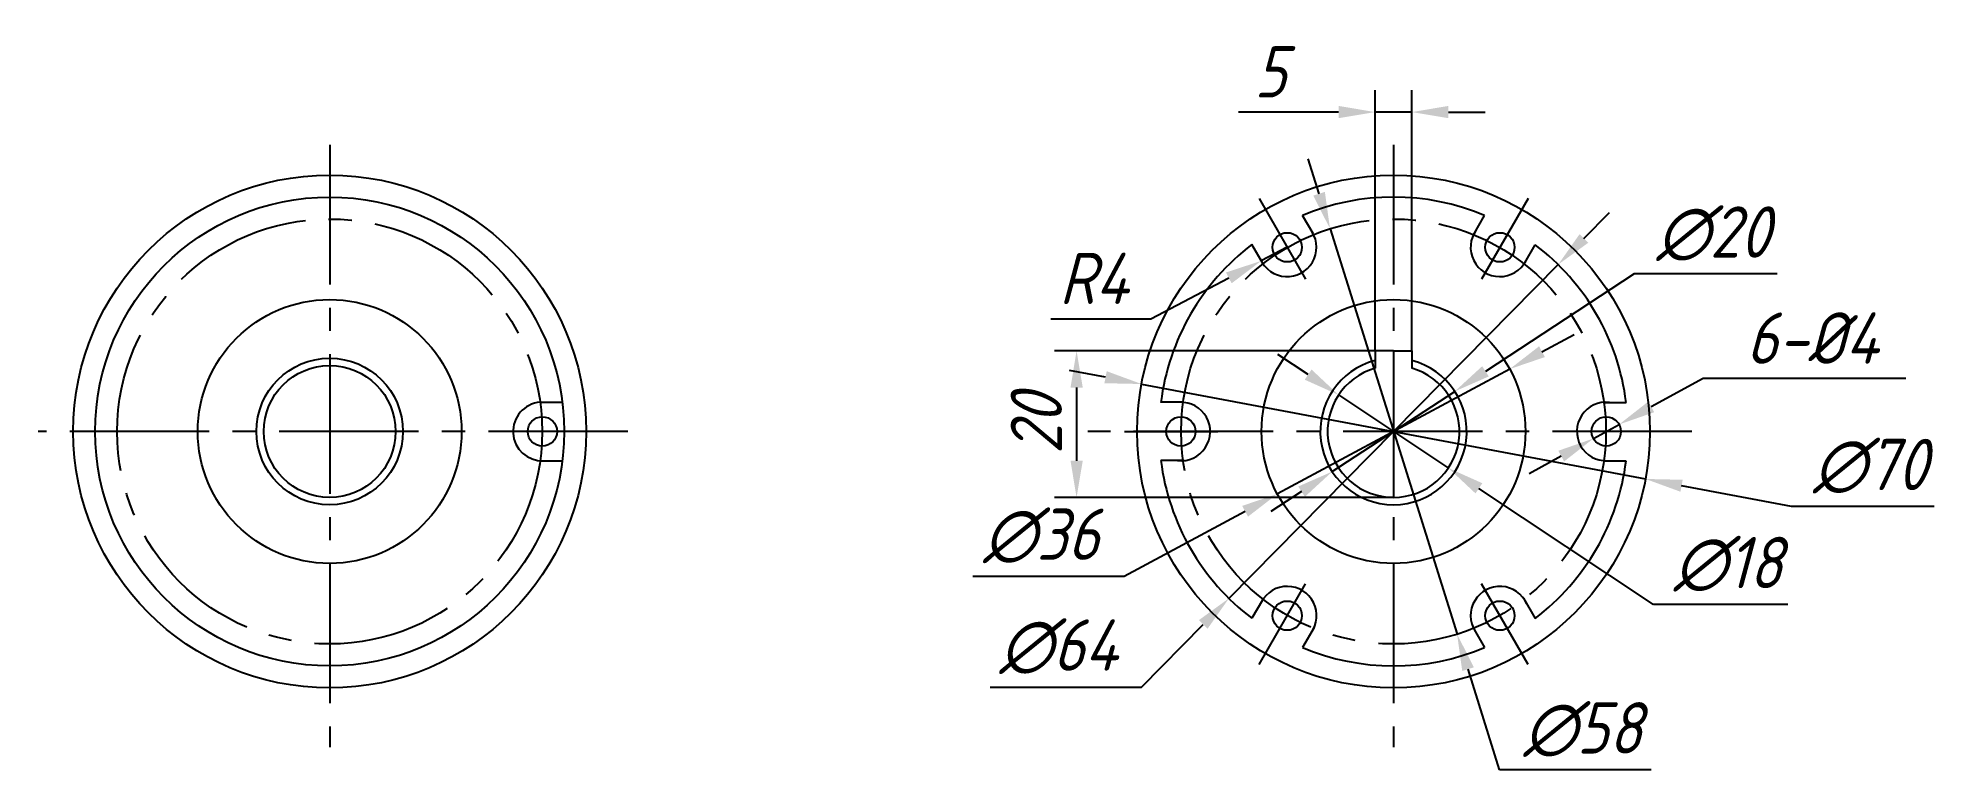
# Model space of a CAD drawing. Header units: millimetres. Extents: x 93 to 353, y 130 to 230.
import ezdxf

# ---------------------------------------------------------------- set-up
doc = ezdxf.new("R2010")
doc.units = ezdxf.units.MM
doc.linetypes.add('CENTER2', pattern=[28.575, 19.05, -3.175, 3.175, -3.175])
doc.layers.add('图层1', color=1, linetype='CENTER2')
doc.layers.add('图层2', color=5, linetype='Continuous')
doc.styles.get("Standard").update_dxf_attribs({"font": 'gbeitc.shx', "bigfont": 'gbcbig.shx'})
doc.dimstyles.new('副本 (2)ISO-25', dxfattribs={"dimtxt": 7, "dimasz": 5, "dimexe": 3, "dimexo": 0, "dimgap": 2, "dimtad": 1, "dimtih": 1, "dimtoh": 1, "dimdec": 0, "dimdsep": 46, "dimtxsty": 'Standard', "dimcen": 2.5, "dimadec": 0, "dimazin": 0, "dimtfac": 1, "dimtdec": 0, "dimtmove": 0, "dimatfit": 3, "dimfxl": 0, "dimarcsym": 0})
doc.dimstyles.new('副本ISO-25', dxfattribs={"dimtxt": 7, "dimasz": 5, "dimexe": 3, "dimexo": 0, "dimgap": 2, "dimtad": 1, "dimdec": 0, "dimdsep": 46, "dimtxsty": 'Standard', "dimcen": 2.5, "dimadec": 0, "dimazin": 0, "dimtfac": 1, "dimtdec": 0, "dimtmove": 0, "dimatfit": 3, "dimfxl": 0, "dimarcsym": 0})

# ---------------------------------------------------------------- blocks, each defined once
blk = doc.blocks.new('*D1')
at = {"layer": 'Defpoints', "color": 0}
for p in [(286.3, 182.14), (269.57, 171.19)]:
    blk.add_point(p, dxfattribs=at)
at = {"layer": '图层2', "color": 0, "lineweight": -2}
for p, q in [((310.8, 198.16), (290.49, 184.87)), ((330.3, 198.16), (310.8, 198.16)), ((269.57, 171.19), (286.3, 182.14)), ((265.38, 168.45), (261.2, 165.72))]:
    blk.add_line(p, q, dxfattribs=at)
at = {"layer": '图层2', "color": 0}
for points in [[(290.03, 185.57), (290.94, 184.18), (286.3, 182.14)], [(264.92, 169.15), (265.84, 167.76), (269.57, 171.19)]]:
    blk.add_solid(points, dxfattribs=at)
at = {"layer": '图层2', "color": 0, "insert": (321.55, 203.66), "char_height": 7, "attachment_point": 5}
blk.add_mtext('∅20', dxfattribs=at)
blk = doc.blocks.new('*D2')
at = {"layer": 'Defpoints', "color": 0}
for p in [(270.44, 181.65), (285.43, 171.67)]:
    blk.add_point(p, dxfattribs=at)
at = {"layer": '图层2', "color": 0, "lineweight": -2}
for p, q in [((266.28, 184.42), (262.12, 187.19)), ((270.44, 181.65), (285.43, 171.67)), ((313.41, 153.04), (289.59, 168.9)), ((331.74, 153.04), (313.41, 153.04))]:
    blk.add_line(p, q, dxfattribs=at)
at = {"layer": '图层2', "color": 0}
for points in [[(266.74, 185.12), (265.82, 183.73), (270.44, 181.65)], [(290.05, 169.6), (289.12, 168.21), (285.43, 171.67)]]:
    blk.add_solid(points, dxfattribs=at)
at = {"layer": '图层2', "color": 0, "insert": (323.57, 158.54), "char_height": 7, "attachment_point": 5}
blk.add_mtext('∅18', dxfattribs=at)
blk = doc.blocks.new('*D3')
at = {"layer": 'Defpoints', "color": 0}
for p in [(308.72, 177.62), (305.21, 175.7)]:
    blk.add_point(p, dxfattribs=at)
at = {"layer": '图层2', "color": 0, "lineweight": -2}
for p, q in [((320.21, 183.91), (313.11, 180.02)), ((347.88, 183.91), (320.21, 183.91)), ((305.21, 175.7), (308.72, 177.62)), ((300.82, 173.3), (296.44, 170.9))]:
    blk.add_line(p, q, dxfattribs=at)
at = {"layer": '图层2', "color": 0}
for points in [[(312.71, 180.75), (313.51, 179.29), (308.72, 177.62)], [(300.42, 174.03), (301.22, 172.57), (305.21, 175.7)]]:
    blk.add_solid(points, dxfattribs=at)
at = {"layer": '图层2', "color": 0, "insert": (335.05, 189.41), "char_height": 7, "attachment_point": 5}
blk.add_mtext('6-%%c4', dxfattribs=at)
blk = doc.blocks.new('*D4')
at = {"layer": 'Defpoints', "color": 0}
for p in [(243.54, 183.14), (312.33, 170.18)]:
    blk.add_point(p, dxfattribs=at)
at = {"layer": '图层2', "color": 0, "lineweight": -2}
for p, q in [((238.63, 184.07), (233.71, 185)), ((243.54, 183.14), (312.33, 170.18)), ((332.23, 166.43), (317.24, 169.26)), ((351.73, 166.43), (332.23, 166.43))]:
    blk.add_line(p, q, dxfattribs=at)
at = {"layer": '图层2', "color": 0}
for points in [[(238.78, 184.89), (238.47, 183.25), (243.54, 183.14)], [(317.4, 170.07), (317.09, 168.44), (312.33, 170.18)]]:
    blk.add_solid(points, dxfattribs=at)
at = {"layer": '图层2', "color": 0, "insert": (342.98, 171.93), "char_height": 7, "attachment_point": 5}
blk.add_mtext('∅70', dxfattribs=at)
blk = doc.blocks.new('*D5')
at = {"layer": 'Defpoints', "color": 0}
for p in [(263.42, 201.8), (259.88, 199.95)]:
    blk.add_point(p, dxfattribs=at)
at = {"layer": '图层2', "color": 0, "lineweight": -2}
for p, q in [((263.42, 201.8), (259.88, 199.95)), ((244.82, 192.06), (255.45, 197.63)), ((231.15, 192.06), (244.82, 192.06))]:
    blk.add_line(p, q, dxfattribs=at)
at = {"layer": '图层2', "color": 0}
blk.add_solid([(255.06, 198.37), (255.83, 196.89), (259.88, 199.95)], dxfattribs=at)
at = {"layer": '图层2', "color": 0, "insert": (236.98, 197.56), "char_height": 7, "attachment_point": 5}
blk.add_mtext('R4', dxfattribs=at)
blk = doc.blocks.new('*D6')
at = {"layer": 'Defpoints', "color": 0}
for p in [(300.41, 199.45), (255.46, 153.88)]:
    blk.add_point(p, dxfattribs=at)
at = {"layer": '图层2', "color": 0, "lineweight": -2}
for p, q in [((303.92, 203), (307.43, 206.56)), ((300.41, 199.45), (255.46, 153.88)), ((243.53, 141.78), (251.95, 150.32)), ((222.86, 141.78), (243.53, 141.78))]:
    blk.add_line(p, q, dxfattribs=at)
at = {"layer": '图层2', "color": 0}
for points in [[(303.32, 203.59), (304.51, 202.42), (300.41, 199.45)], [(251.36, 150.91), (252.55, 149.74), (255.46, 153.88)]]:
    blk.add_solid(points, dxfattribs=at)
at = {"layer": '图层2', "color": 0, "insert": (232.19, 147.28), "char_height": 7, "attachment_point": 5}
blk.add_mtext('∅64', dxfattribs=at)
blk = doc.blocks.new('*D7')
at = {"layer": 'Defpoints', "color": 0}
for p in [(275.43, 220.26), (275.43, 187.66), (280.43, 187.66)]:
    blk.add_point(p, dxfattribs=at)
at = {"layer": '图层2', "color": 0, "lineweight": -2}
for p, q in [((275.43, 187.66), (275.43, 223.26)), ((280.43, 187.66), (280.43, 223.26)), ((270.43, 220.26), (256.77, 220.26)), ((280.43, 220.26), (275.43, 220.26)), ((285.43, 220.26), (290.43, 220.26))]:
    blk.add_line(p, q, dxfattribs=at)
at = {"layer": '图层2', "color": 0}
for points in [[(270.43, 221.1), (270.43, 219.43), (275.43, 220.26)], [(285.43, 221.1), (285.43, 219.43), (280.43, 220.26)]]:
    blk.add_solid(points, dxfattribs=at)
at = {"layer": '图层2', "color": 0, "insert": (261.1, 225.76), "char_height": 7, "attachment_point": 5}
blk.add_mtext('5', dxfattribs=at)
blk = doc.blocks.new('*D8')
at = {"layer": 'Defpoints', "color": 0}
for p in [(269.26, 204.34), (286.61, 148.99)]:
    blk.add_point(p, dxfattribs=at)
at = {"layer": '图层2', "color": 0, "lineweight": -2}
for p, q in [((267.77, 209.11), (266.27, 213.88)), ((269.26, 204.34), (286.61, 148.99)), ((292.41, 130.47), (288.1, 144.22)), ((313.08, 130.47), (292.41, 130.47))]:
    blk.add_line(p, q, dxfattribs=at)
at = {"layer": '图层2', "color": 0}
for points in [[(268.56, 209.36), (266.97, 208.86), (269.26, 204.34)], [(288.9, 144.47), (287.31, 143.97), (286.61, 148.99)]]:
    blk.add_solid(points, dxfattribs=at)
at = {"layer": '图层2', "color": 0, "insert": (303.74, 135.97), "char_height": 7, "attachment_point": 5}
blk.add_mtext('∅58', dxfattribs=at)
blk = doc.blocks.new('*D9')
at = {"layer": 'Defpoints', "color": 0}
for p in [(277.93, 187.66), (234.67, 167.66), (277.93, 167.66)]:
    blk.add_point(p, dxfattribs=at)
at = {"layer": '图层2', "color": 0, "lineweight": -2}
for p, q in [((277.93, 187.66), (231.67, 187.66)), ((234.67, 182.66), (234.67, 172.66)), ((277.93, 167.66), (231.67, 167.66))]:
    blk.add_line(p, q, dxfattribs=at)
at = {"layer": '图层2', "color": 0}
for points in [[(233.84, 182.66), (235.51, 182.66), (234.67, 187.66)], [(233.84, 172.66), (235.51, 172.66), (234.67, 167.66)]]:
    blk.add_solid(points, dxfattribs=at)
at = {"layer": '图层2', "color": 0, "insert": (229.17, 177.66), "char_height": 7, "attachment_point": 5, "rotation": 90}
blk.add_mtext('20', dxfattribs=at)
blk = doc.blocks.new('*D10')
at = {"layer": 'Defpoints', "color": 0}
for p in [(293.79, 185.18), (262.08, 168.14)]:
    blk.add_point(p, dxfattribs=at)
at = {"layer": '图层2', "color": 0, "lineweight": -2}
for p, q in [((298.19, 187.55), (302.6, 189.92)), ((293.79, 185.18), (262.08, 168.14)), ((241.18, 156.91), (257.68, 165.77)), ((220.51, 156.91), (241.18, 156.91))]:
    blk.add_line(p, q, dxfattribs=at)
at = {"layer": '图层2', "color": 0}
for points in [[(297.8, 188.29), (298.59, 186.82), (293.79, 185.18)], [(257.28, 166.51), (258.07, 165.04), (262.08, 168.14)]]:
    blk.add_solid(points, dxfattribs=at)
at = {"layer": '图层2', "color": 0, "insert": (229.84, 162.41), "char_height": 7, "attachment_point": 5}
blk.add_mtext('∅36', dxfattribs=at)

msp = doc.modelspace()

# ---------------------------------------------------------------- linework, layer by layer
for p, q in [((266.95, 203.68), (265.52, 206.16)), ((288.79, 203.41), (290.37, 206.15)), ((260.19, 199.44), (258.61, 202.17)), ((295.84, 199.69), (297.27, 202.16)), ((277.93, 187.66), (275.43, 187.66)), ((275.43, 187.66), (275.43, 185.31)), ((277.93, 187.66), (280.43, 187.66)), ((280.43, 187.66), (280.43, 185.31)), ((161.44, 180.65), (164.47, 180.65)), ((249.04, 180.66), (246.18, 180.66)), ((306.53, 180.64), (309.69, 180.64)), ((161.61, 172.66), (164.47, 172.66)), ((249.34, 172.69), (246.18, 172.69)), ((306.83, 172.66), (309.68, 172.66)), ((260.03, 153.64), (258.6, 151.17)), ((295.68, 153.89), (297.25, 151.15)), ((267.08, 149.91), (265.5, 147.18)), ((288.92, 149.64), (290.35, 147.17))]:
    msp.add_line(p, q)
for centre, radius in [((132.72, 176.66), 35), ((277.93, 176.66), 35), ((132.72, 176.66), 32), ((263.42, 201.8), 2), ((292.45, 201.8), 2), ((132.72, 176.66), 18), ((277.93, 176.66), 18), ((132.72, 176.66), 10), ((132.72, 176.66), 9), ((161.75, 176.66), 2), ((248.9, 176.66), 2), ((306.96, 176.66), 2), ((263.42, 151.52), 2), ((292.45, 151.52), 2)]:
    msp.add_circle(centre, radius)
for centre, radius, start, end in [((277.93, 176.66), 32, 67.1379, 112.8621), ((263.42, 201.8), 4, 203.7559, 31.948), ((292.45, 201.8), 4, 143.7559, 331.948), ((277.93, 176.66), 32, 127.1379, 172.8621), ((277.93, 176.66), 32, 7.1379, 52.8234), ((277.93, 176.66), 10, 104.4775, 75.5225), ((277.93, 176.66), 9, 106.1276, 73.8724), ((161.75, 176.66), 4, 94.3787, 271.948), ((248.9, 176.66), 4, 263.7559, 91.948), ((306.96, 176.66), 4, 83.7559, 271.948), ((277.93, 176.66), 32, 187.1379, 232.8234), ((277.93, 176.66), 32, 307.1379, 352.8234), ((263.42, 151.52), 4, 323.7559, 151.948), ((292.45, 151.52), 4, 23.7559, 211.948), ((277.93, 176.66), 32, 247.1379, 292.8234)]:
    msp.add_arc(centre, radius, start, end)
at = {"layer": '图层1'}
for p, q in [((132.72, 215.78), (132.72, 133.55)), ((277.93, 215.78), (277.93, 133.55)), ((259.57, 208.47), (265.93, 197.45)), ((296.3, 208.47), (289.93, 197.45)), ((173.44, 176.66), (92.92, 176.66)), ((318.66, 176.66), (236.2, 176.66)), ((241.21, 176.66), (253.93, 176.66)), ((314.66, 176.66), (301.93, 176.66)), ((259.57, 144.86), (265.93, 155.88)), ((296.3, 144.86), (289.93, 155.88))]:
    msp.add_line(p, q, dxfattribs=at)
for centre in [(132.72, 176.66), (277.93, 176.66)]:
    msp.add_circle(centre, 29, dxfattribs=at)
at = {"layer": '图层2'}
msp.add_line((277.93, 187.66), (277.93, 167.66), dxfattribs=at)

# ---------------------------------------------------------------- dimensions: what is measured, and where the dimension line sits
dim = msp.add_linear_dim(base=(275.43, 220.26), p1=(280.43, 187.66), p2=(275.43, 187.66), dimstyle='副本 (2)ISO-25', dxfattribs=at)
dim.commit()
dim.dimension.update_dxf_attribs({"geometry": '*D7', "text_midpoint": (261.1, 225.76)})
for p1, p2, picture, middle in [((269.26, 204.34), (286.61, 148.99), '*D8', (303.74, 130.47)), ((269.57, 171.19), (286.3, 182.14), '*D1', (321.55, 198.16)), ((293.79, 185.18), (262.08, 168.14), '*D10', (229.84, 156.91)), ((243.54, 183.14), (312.33, 170.18), '*D4', (332.23, 166.43)), ((270.44, 181.65), (285.43, 171.67), '*D2', (323.57, 153.04))]:
    dim = msp.add_diameter_dim_2p(p1=p1, p2=p2, dimstyle='副本 (2)ISO-25', dxfattribs=at)
    dim.commit()
    dim.dimension.update_dxf_attribs({"geometry": picture, "text_midpoint": middle, "dimtype": 163})
dim = msp.add_diameter_dim_2p(p1=(300.41, 199.45), p2=(255.46, 153.88), dimstyle='副本 (2)ISO-25', dxfattribs=at)
dim.commit()
dim.dimension.update_dxf_attribs({"geometry": '*D6', "text_midpoint": (232.19, 141.78)})
dim = msp.add_radius_dim(center=(263.42, 201.8), mpoint=(259.88, 199.95), dimstyle='副本 (2)ISO-25', dxfattribs=at)
dim.commit()
dim.dimension.update_dxf_attribs({"geometry": '*D5', "text_midpoint": (236.98, 192.06)})
dim = msp.add_diameter_dim_2p(p1=(305.21, 175.7), p2=(308.72, 177.62), text='6-%%c4', dimstyle='副本 (2)ISO-25', dxfattribs=at)
dim.commit()
dim.dimension.update_dxf_attribs({"geometry": '*D3', "text_midpoint": (335.05, 183.91), "dimtype": 163})
dim = msp.add_linear_dim(base=(234.67, 167.66), p1=(277.93, 187.66), p2=(277.93, 167.66), angle=90, dimstyle='副本ISO-25', dxfattribs=at)
dim.commit()
dim.dimension.update_dxf_attribs({"geometry": '*D9', "text_midpoint": (229.17, 177.66)})

doc.saveas('drawing.dxf')
